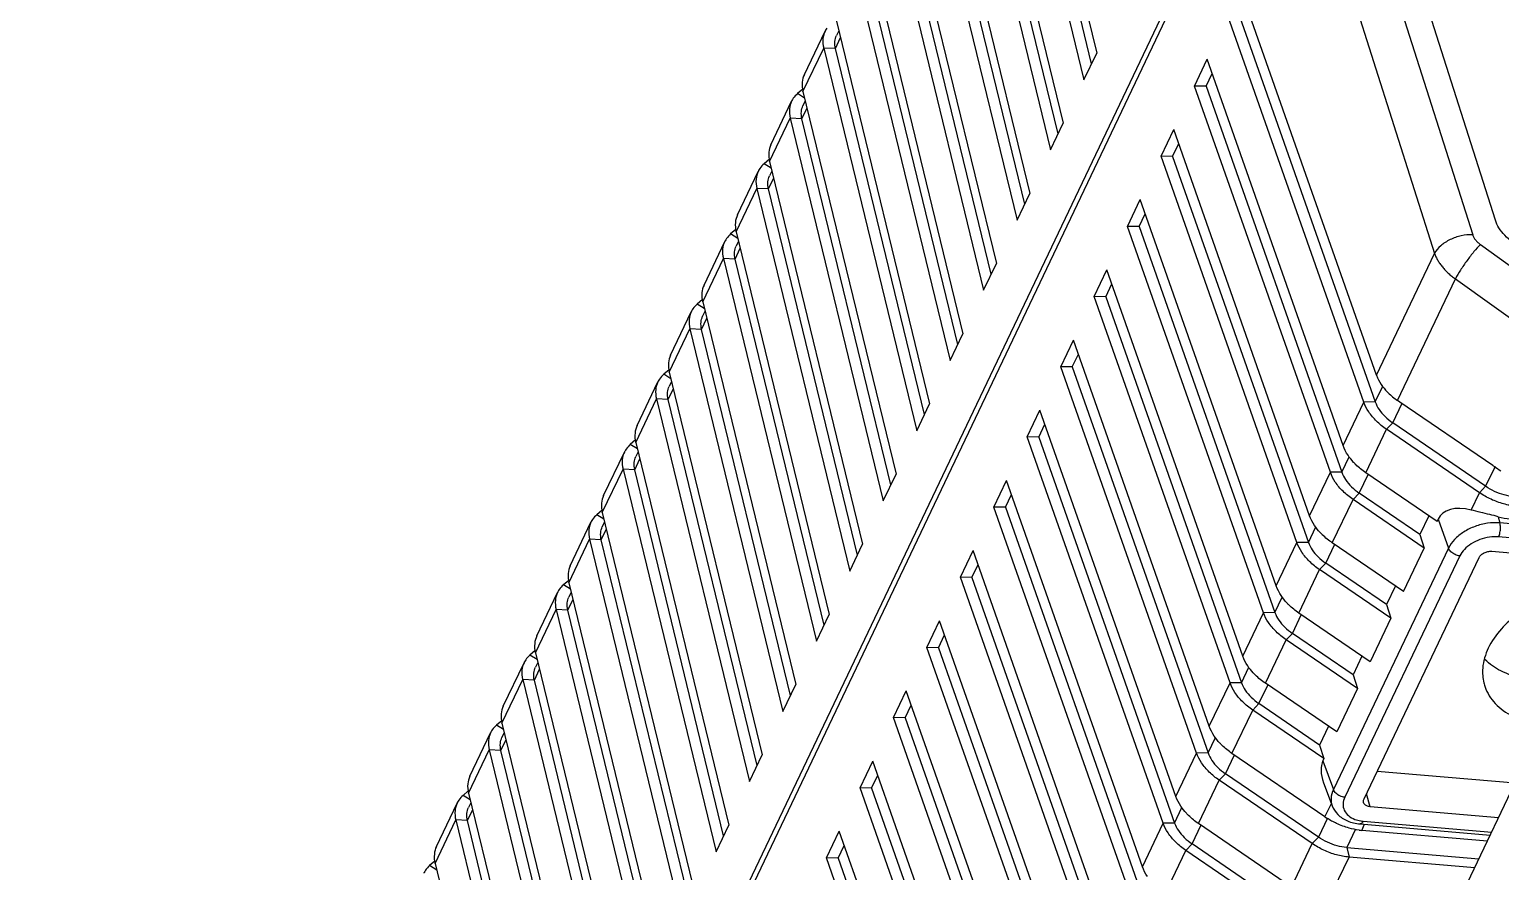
# Model space of a CAD drawing. Header units: millimetres. Extents: x 14276 to 15242, y -9916 to -8542.
# Drawn here: x 14938.4 to 15010.7, y -9335.9 to -9294.6 of the extents above; entities that cross this region are included whole.
import ezdxf

# ---------------------------------------------------------------- set-up
doc = ezdxf.new("R2010")
doc.units = ezdxf.units.MM

# ---------------------------------------------------------------- blocks, each defined once
blk = doc.blocks.new('u9')
at = {"color": 7, "linetype": 'Continuous'}
for p, q in [((-240.753, 49.003), (-179.313, 177.933)), ((-240.659, 48.66), (-179.233, 177.56)), ((-218.954, 102.241), (-225.622, 121.198)), ((-225.06, 121.206), (-218.385, 102.23)), ((-199.157, 102.497), (-203.725, 121.294)), ((-225.686, 119.893), (-219.011, 100.916)), ((-200.174, 100.363), (-204.742, 119.16)), ((-200.8, 99.05), (-205.368, 117.847)), ((-205.117, 118.373), (-200.748, 100.393)), ((-220.597, 98.793), (-227.265, 117.751)), ((-226.702, 117.759), (-220.028, 98.783)), ((-227.328, 116.445), (-220.654, 97.469)), ((-201.817, 96.916), (-206.385, 115.713)), ((-206.76, 114.925), (-202.391, 96.946)), ((-222.24, 95.346), (-228.908, 114.304)), ((-228.345, 114.312), (-221.67, 95.335)), ((-202.443, 95.603), (-207.011, 114.399)), ((-228.971, 112.998), (-222.296, 94.022)), ((-203.46, 93.469), (-208.028, 112.265)), ((-208.403, 111.478), (-204.033, 93.499)), ((-223.882, 91.899), (-230.551, 110.856)), ((-229.988, 110.864), (-223.313, 91.888)), ((-204.086, 92.156), (-208.654, 110.952)), ((-230.614, 109.551), (-223.939, 90.575)), ((-205.103, 90.022), (-209.671, 108.818)), ((-247.732, 107.933), (-252.999, 96.88)), ((-210.046, 108.031), (-205.676, 90.051)), ((-225.525, 88.452), (-232.193, 107.409)), ((-231.631, 107.417), (-224.956, 88.441)), ((-205.728, 88.708), (-210.296, 107.505)), ((-232.257, 106.104), (-225.582, 87.127)), ((-240.595, 104.972), (-236.03, 101.856)), ((-206.745, 86.574), (-211.313, 105.371)), ((-243.029, 104.319), (-244.046, 102.185)), ((-240.901, 104.656), (-236.336, 101.54)), ((-207.371, 85.261), (-211.939, 104.058)), ((-211.689, 104.584), (-207.319, 86.604)), ((-241.221, 103.658), (-242.238, 101.524)), ((-241.221, 103.658), (-236.655, 100.543)), ((-235.013, 103.99), (-236.03, 101.856)), ((-227.168, 85.004), (-233.836, 103.962)), ((-233.274, 103.97), (-226.599, 84.993)), ((-250.22, 102.712), (-244.046, 102.185)), ((-233.899, 102.656), (-234.916, 100.522)), ((-233.899, 102.656), (-227.225, 83.68)), ((-199.236, 102.821), (-198.888, 102.603)), ((-243.935, 101.717), (-250.43, 102.271)), ((-243.935, 101.717), (-244.046, 102.185)), ((-218.954, 102.241), (-219.255, 101.61)), ((-218.385, 102.23), (-219.011, 100.916)), ((-218.954, 102.241), (-218.385, 102.23)), ((-212.956, 101.924), (-213.582, 100.61)), ((-208.388, 83.127), (-212.956, 101.924)), ((-199.157, 102.497), (-200.174, 100.363)), ((-199.148, 102.381), (-198.888, 102.603)), ((-250.846, 101.399), (-244.672, 100.872)), ((-244.364, 100.816), (-243.935, 101.717)), ((-242.99, 100.271), (-242.544, 101.209)), ((-242.544, 101.209), (-242.238, 101.524)), ((-242.544, 101.209), (-237.978, 98.093)), ((-242.238, 101.524), (-237.672, 98.409)), ((-236.336, 101.54), (-236.782, 100.603)), ((-236.336, 101.54), (-236.03, 101.856)), ((-199.223, 101.664), (-200.24, 99.53)), ((-244.742, 100.419), (-251.056, 100.958)), ((-244.592, 100.557), (-250.987, 101.103)), ((-244.672, 100.872), (-244.813, 100.576)), ((-236.655, 100.543), (-237.672, 98.409)), ((-235.479, 100.514), (-235.841, 99.754)), ((-235.479, 100.514), (-234.916, 100.522)), ((-228.811, 81.557), (-235.479, 100.514)), ((-234.916, 100.522), (-228.242, 81.546)), ((-209.014, 81.814), (-213.582, 100.61)), ((-213.331, 101.136), (-208.962, 83.157)), ((-251.393, 100.251), (-245.079, 99.712)), ((-242.864, 100.211), (-243.178, 99.55)), ((-242.864, 100.211), (-238.298, 97.095)), ((-200.748, 100.393), (-201.006, 99.851)), ((-200.913, 99.514), (-200.799, 99.752)), ((-200.748, 100.393), (-200.174, 100.363)), ((-244.783, 99.328), (-250.434, 87.469)), ((-249.491, 87.389), (-243.84, 99.248)), ((-245.079, 99.712), (-244.9, 99.083)), ((-242.8, 98.542), (-243.22, 99.662)), ((-235.542, 99.209), (-236.559, 97.075)), ((-235.542, 99.209), (-228.867, 80.233)), ((-200.8, 99.05), (-201.817, 96.916)), ((-200.879, 99.374), (-200.531, 99.155)), ((-200.79, 98.934), (-200.531, 99.155)), ((-245.437, 97.957), (-252.21, 98.535)), ((-248.93, 87.009), (-243.279, 98.867)), ((-242.766, 97.451), (-243.279, 98.867)), ((-237.978, 98.093), (-237.672, 98.409)), ((-220.597, 98.793), (-220.897, 98.163)), ((-220.028, 98.783), (-220.654, 97.469)), ((-220.597, 98.793), (-220.028, 98.783)), ((-214.599, 98.476), (-215.225, 97.163)), ((-210.031, 79.68), (-214.599, 98.476)), ((-237.978, 98.093), (-238.425, 97.156)), ((-214.974, 97.689), (-210.605, 79.71)), ((-200.866, 98.217), (-201.883, 96.083)), ((-242.814, 97.349), (-242.766, 97.451)), ((-242.602, 96.68), (-242.814, 97.349)), ((-242.814, 97.349), (-239.315, 94.961)), ((-238.298, 97.095), (-239.315, 94.961)), ((-237.122, 97.067), (-237.484, 96.307)), ((-237.122, 97.067), (-236.559, 97.075)), ((-230.453, 78.11), (-237.122, 97.067)), ((-236.559, 97.075), (-229.884, 78.099)), ((-210.657, 78.367), (-215.225, 97.163)), ((-202.391, 96.946), (-202.649, 96.404)), ((-202.391, 96.946), (-201.817, 96.916)), ((-243.039, 95.762), (-242.602, 96.68)), ((-242.602, 96.68), (-239.621, 94.646)), ((-202.556, 96.067), (-202.442, 96.305)), ((-244.457, 93.902), (-243.44, 96.036)), ((-243.44, 96.036), (-239.941, 93.648)), ((-237.185, 95.762), (-238.202, 93.628)), ((-237.185, 95.762), (-230.51, 76.786)), ((-202.443, 95.603), (-203.46, 93.469)), ((-202.521, 95.926), (-202.174, 95.708)), ((-202.433, 95.486), (-202.174, 95.708)), ((-239.621, 94.646), (-239.315, 94.961)), ((-222.24, 95.346), (-222.54, 94.715)), ((-221.67, 95.335), (-222.296, 94.022)), ((-222.24, 95.346), (-221.67, 95.335)), ((-216.242, 95.029), (-216.868, 93.716)), ((-211.674, 76.233), (-216.242, 95.029)), ((-202.509, 94.77), (-203.526, 92.636)), ((-239.621, 94.646), (-240.068, 93.708)), ((-216.617, 94.242), (-212.247, 76.262)), ((-244.682, 92.315), (-244.245, 93.233)), ((-244.245, 93.233), (-244.457, 93.902)), ((-244.457, 93.902), (-240.958, 91.514)), ((-244.245, 93.233), (-241.264, 91.198)), ((-239.941, 93.648), (-240.958, 91.514)), ((-238.764, 93.62), (-239.127, 92.86)), ((-238.764, 93.62), (-238.202, 93.628)), ((-232.096, 74.663), (-238.764, 93.62)), ((-238.202, 93.628), (-231.527, 74.652)), ((-212.3, 74.919), (-216.868, 93.716)), ((-204.033, 93.499), (-204.292, 92.957)), ((-204.033, 93.499), (-203.46, 93.469)), ((-246.1, 90.455), (-245.083, 92.589)), ((-245.083, 92.589), (-241.584, 90.201)), ((-204.198, 92.619), (-204.085, 92.858)), ((-238.828, 92.315), (-239.845, 90.181)), ((-238.828, 92.315), (-232.153, 73.338)), ((-223.882, 91.899), (-224.183, 91.268)), ((-223.313, 91.888), (-223.939, 90.575)), ((-223.882, 91.899), (-223.313, 91.888)), ((-204.086, 92.156), (-205.103, 90.022)), ((-204.164, 92.479), (-203.817, 92.261)), ((-204.076, 92.039), (-203.817, 92.261)), ((-241.264, 91.198), (-241.711, 90.261)), ((-241.264, 91.198), (-240.958, 91.514)), ((-217.884, 91.582), (-218.51, 90.269)), ((-213.316, 72.785), (-217.884, 91.582)), ((-204.152, 91.323), (-205.169, 89.189)), ((-245.887, 89.785), (-246.1, 90.455)), ((-246.1, 90.455), (-242.601, 88.067)), ((-218.26, 90.795), (-213.89, 72.815)), ((-246.325, 88.868), (-245.887, 89.785)), ((-245.887, 89.785), (-242.907, 87.751)), ((-241.584, 90.201), (-242.601, 88.067)), ((-240.407, 90.173), (-240.769, 89.412)), ((-240.407, 90.173), (-239.845, 90.181)), ((-233.739, 71.215), (-240.407, 90.173)), ((-239.845, 90.181), (-233.17, 71.204)), ((-213.942, 71.472), (-218.51, 90.269)), ((-205.676, 90.051), (-205.935, 89.509)), ((-205.676, 90.051), (-205.103, 90.022)), ((-246.726, 89.141), (-247.742, 87.008)), ((-246.726, 89.141), (-243.227, 86.753)), ((-205.841, 89.172), (-205.727, 89.411)), ((-205.807, 89.032), (-205.459, 88.814)), ((-251.058, 87.164), (-266.88, 88.514)), ((-240.471, 88.867), (-241.487, 86.733)), ((-240.471, 88.867), (-233.796, 69.891)), ((-225.525, 88.452), (-225.826, 87.821)), ((-224.956, 88.441), (-225.582, 87.127)), ((-225.525, 88.452), (-224.956, 88.441)), ((-205.728, 88.708), (-206.745, 86.574)), ((-205.719, 88.592), (-205.459, 88.814)), ((-267.217, 87.807), (-251.395, 86.457)), ((-242.907, 87.751), (-243.353, 86.814)), ((-242.907, 87.751), (-242.601, 88.067)), ((-219.527, 88.135), (-220.153, 86.821)), ((-214.959, 69.338), (-219.527, 88.135)), ((-205.794, 87.875), (-206.811, 85.741)), ((-267.279, 87.121), (-251.458, 85.771)), ((-248.417, 85.593), (-248.93, 87.009)), ((-247.53, 86.338), (-247.742, 87.008)), ((-247.742, 87.008), (-244.243, 84.62)), ((-243.227, 86.753), (-244.243, 84.62)), ((-242.05, 86.725), (-242.412, 85.965)), ((-242.05, 86.725), (-241.487, 86.733)), ((-235.382, 67.768), (-242.05, 86.725)), ((-241.487, 86.733), (-234.813, 67.757)), ((-215.585, 68.025), (-220.153, 86.821)), ((-219.902, 87.347), (-215.533, 69.368)), ((-247.967, 85.421), (-247.53, 86.338)), ((-247.53, 86.338), (-244.549, 84.304)), ((-207.319, 86.604), (-207.577, 86.062)), ((-207.319, 86.604), (-206.745, 86.574)), ((-251.379, 85.468), (-251.458, 85.771)), ((-248.368, 85.694), (-248.417, 85.593)), ((-248.368, 85.694), (-244.869, 83.306)), ((-242.113, 85.42), (-243.13, 83.286)), ((-242.113, 85.42), (-235.439, 66.444)), ((-207.484, 85.725), (-207.37, 85.963)), ((-207.45, 85.585), (-207.102, 85.366)), ((-207.362, 85.145), (-207.102, 85.366)), ((-250.046, 85.139), (-250.452, 84.288)), ((-244.549, 84.304), (-244.243, 84.62)), ((-227.168, 85.004), (-227.469, 84.374)), ((-226.599, 84.993), (-227.225, 83.68)), ((-227.168, 85.004), (-226.599, 84.993)), ((-221.17, 84.687), (-221.796, 83.374)), ((-216.602, 65.891), (-221.17, 84.687)), ((-207.371, 85.261), (-208.388, 83.127)), ((-251.219, 83.005), (-250.758, 83.972)), ((-250.758, 83.972), (-250.452, 84.288)), ((-250.758, 83.972), (-246.192, 80.857)), ((-250.452, 84.288), (-245.886, 81.172)), ((-244.549, 84.304), (-244.996, 83.367)), ((-221.545, 83.9), (-217.176, 65.921)), ((-207.437, 84.428), (-208.454, 82.294)), ((-244.869, 83.306), (-245.886, 81.172)), ((-243.693, 83.278), (-244.055, 82.518)), ((-243.693, 83.278), (-243.13, 83.286)), ((-237.025, 64.321), (-243.693, 83.278)), ((-243.13, 83.286), (-236.455, 64.31)), ((-217.228, 64.577), (-221.796, 83.374)), ((-208.962, 83.157), (-209.22, 82.615)), ((-208.962, 83.157), (-208.388, 83.127)), ((-251.105, 82.95), (-246.539, 79.835)), ((-209.127, 82.277), (-209.013, 82.516)), ((-243.756, 81.973), (-244.773, 79.839)), ((-243.756, 81.973), (-237.081, 62.997)), ((-209.014, 81.814), (-210.031, 79.68)), ((-209.093, 82.137), (-208.745, 81.919)), ((-209.004, 81.697), (-208.745, 81.919)), ((-246.192, 80.857), (-245.886, 81.172)), ((-228.811, 81.557), (-229.111, 80.926)), ((-228.242, 81.546), (-228.867, 80.233)), ((-228.811, 81.557), (-228.242, 81.546)), ((-222.813, 81.24), (-223.439, 79.927)), ((-218.245, 62.444), (-222.813, 81.24)), ((-209.08, 80.981), (-210.097, 78.847)), ((-246.192, 80.857), (-246.653, 79.889)), ((-223.188, 80.453), (-218.818, 62.473)), ((-246.424, 79.756), (-249.27, 73.782)), ((-246.539, 79.835), (-246.481, 79.795)), ((-246.481, 79.795), (-246.424, 79.756)), ((-245.335, 79.831), (-245.703, 79.06)), ((-245.335, 79.831), (-244.773, 79.839)), ((-238.667, 60.874), (-245.335, 79.831)), ((-244.773, 79.839), (-238.098, 60.863)), ((-218.871, 61.13), (-223.439, 79.927)), ((-210.605, 79.71), (-210.863, 79.168)), ((-210.605, 79.71), (-210.031, 79.68)), ((-210.769, 78.83), (-210.656, 79.069)), ((-245.397, 78.521), (-248.251, 72.533)), ((-245.397, 78.521), (-238.724, 59.549)), ((-230.453, 78.11), (-230.754, 77.479)), ((-229.884, 78.099), (-230.51, 76.786)), ((-230.453, 78.11), (-229.884, 78.099)), ((-210.657, 78.367), (-211.674, 76.233)), ((-210.735, 78.69), (-210.388, 78.472)), ((-210.647, 78.25), (-210.388, 78.472)), ((-249.27, 73.782), (-254.28, 77.373)), ((-224.456, 77.793), (-225.081, 76.479)), ((-219.888, 58.996), (-224.456, 77.793)), ((-210.723, 77.533), (-211.74, 75.4)), ((-224.831, 77.006), (-220.461, 59.026)), ((-220.513, 57.683), (-225.081, 76.479)), ((-212.247, 76.262), (-212.506, 75.72)), ((-212.247, 76.262), (-211.674, 76.233)), ((-250.499, 72.097), (-255.508, 75.688)), ((-212.412, 75.383), (-212.299, 75.622)), ((-212.378, 75.243), (-212.03, 75.025)), ((-232.096, 74.663), (-232.397, 74.032)), ((-231.527, 74.652), (-232.153, 73.338)), ((-232.096, 74.663), (-231.527, 74.652)), ((-212.3, 74.919), (-213.316, 72.785)), ((-212.29, 74.803), (-212.03, 75.025)), ((-226.098, 74.346), (-226.724, 73.032)), ((-221.53, 55.549), (-226.098, 74.346)), ((-212.366, 74.086), (-213.382, 71.952)), ((-222.156, 54.236), (-226.724, 73.032)), ((-226.473, 73.558), (-222.104, 55.579)), ((-240.753, 49.003), (-248.251, 72.533)), ((-213.89, 72.815), (-214.148, 72.273)), ((-213.89, 72.815), (-213.316, 72.785)), ((-242.624, 48.088), (-250.122, 71.617)), ((-214.055, 71.936), (-213.941, 72.174)), ((-214.021, 71.795), (-213.673, 71.577)), ((-213.933, 71.356), (-213.673, 71.577)), ((-251.234, 70.897), (-244.003, 48.206)), ((-233.739, 71.215), (-234.04, 70.584)), ((-233.17, 71.204), (-233.796, 69.891)), ((-233.739, 71.215), (-233.17, 71.204)), ((-227.741, 70.898), (-228.367, 69.585)), ((-223.173, 52.102), (-227.741, 70.898)), ((-213.942, 71.472), (-214.959, 69.338)), ((-228.116, 70.111), (-223.747, 52.131)), ((-214.008, 70.639), (-215.025, 68.505)), ((-223.799, 50.788), (-228.367, 69.585)), ((-215.533, 69.368), (-215.791, 68.826)), ((-215.533, 69.368), (-214.959, 69.338)), ((-215.698, 68.488), (-215.584, 68.727)), ((-215.585, 68.025), (-216.602, 65.891)), ((-215.664, 68.348), (-215.316, 68.13)), ((-215.575, 67.908), (-215.316, 68.13)), ((-235.382, 67.768), (-235.682, 67.137)), ((-234.813, 67.757), (-235.439, 66.444)), ((-235.382, 67.768), (-234.813, 67.757)), ((-229.384, 67.451), (-230.01, 66.138)), ((-224.816, 48.655), (-229.384, 67.451)), ((-229.759, 66.664), (-225.39, 48.684)), ((-215.651, 67.192), (-216.668, 65.058)), ((-225.442, 47.341), (-230.01, 66.138)), ((-217.176, 65.921), (-217.434, 65.378)), ((-217.176, 65.921), (-216.602, 65.891)), ((-217.341, 65.041), (-217.227, 65.28)), ((-237.025, 64.321), (-237.325, 63.69)), ((-236.455, 64.31), (-237.081, 62.997)), ((-237.025, 64.321), (-236.455, 64.31)), ((-217.228, 64.577), (-218.245, 62.444)), ((-217.306, 64.901), (-216.959, 64.683)), ((-217.218, 64.461), (-216.959, 64.683)), ((-231.027, 64.004), (-231.653, 62.69)), ((-226.459, 45.207), (-231.027, 64.004)), ((-217.294, 63.744), (-218.311, 61.611)), ((-231.402, 63.216), (-227.032, 45.237)), ((-227.084, 43.894), (-231.653, 62.69)), ((-218.818, 62.473), (-219.077, 61.931)), ((-218.818, 62.473), (-218.245, 62.444)), ((-218.983, 61.594), (-218.87, 61.832))]:
    blk.add_line(p, q, dxfattribs=at)
for centre, radius, start, end in [((-244.949, 97.629), 3.255, 82.7517, 85.11513), ((-244.89, 98.669), 1.757, 81.32826, 85.15189), ((-245.05, 97.007), 3.879, 55.68905, 57.40596), ((-272.406, 51.735), 37.791, 55.81079, 56.40647), ((-272.087, 52.205), 37.223, 55.6873, 55.80951), ((-248.101, 77.226), 3.031, 44.17681, 45.38588)]:
    blk.add_arc(centre, radius, start, end, dxfattribs=at)
for centre, major_axis, ratio, start_param, end_param in [((-245.045, 99.006), (2.18, -1.714), 0.547569, 0.122757, 0.733088), ((-251.45, 83.607), (2.304, -1.206), 0.679603, 1.883433, 2.123595), ((-250.696, 87.148), (2.18, -1.714), 0.547569, -0.886957, 0.122757)]:
    blk.add_ellipse(centre, major_axis=major_axis, ratio=ratio, start_param=start_param, end_param=end_param, dxfattribs=at)
for points, start_tangent, end_tangent in [([(-234.142, 103.133), (-233.899, 102.656)], (0.555139, -0.831758), (0.331816, -0.943344)), ([(-198.888, 102.603), (-198.681, 102.833)], (0.760178, 0.649715), (0.564263, 0.825595)), ([(-198.681, 102.833), (-198.616, 102.94), (-198.597, 102.978)], (0.564263, 0.825595), (0.429292, 0.903166)), ([(-244.046, 102.185), (-243.426, 102.074), (-242.81, 101.848), (-242.238, 101.524)], (0.996379, -0.085018), (0.825973, -0.56371)), ([(-199.223, 101.664), (-199.121, 102.038), (-199.157, 102.497)], (0.429283, 0.90317), (-0.236152, 0.971716)), ([(-243.935, 101.717), (-243.458, 101.631), (-242.984, 101.458), (-242.544, 101.209)], (0.996379, -0.085018), (0.825973, -0.56371)), ([(-235.479, 100.514), (-235.665, 100.881), (-235.957, 101.231), (-236.336, 101.54)], (-0.331816, 0.943344), (-0.825973, 0.56371)), ([(-236.03, 101.856), (-235.538, 101.454), (-235.158, 101), (-234.916, 100.522)], (0.825973, -0.56371), (0.331816, -0.943344)), ([(-244.742, 100.419), (-244.649, 100.541), (-244.592, 100.552)], (0.430194, 0.902736), (0.999013, -0.044414)), ([(-243.22, 99.662), (-243.495, 100.088), (-243.969, 100.406), (-244.592, 100.557)], (-0.35135, 0.936244), (-0.996379, 0.085018)), ([(-244.539, 100.858), (-244.052, 100.76)], (0.992026, -0.126036), (0.964844, -0.262824)), ([(-244.052, 100.76), (-243.436, 100.535), (-242.96, 100.275)], (0.964844, -0.262824), (0.842492, -0.538709)), ([(-236.655, 100.543), (-236.164, 100.14), (-236.058, 100.032)], (0.825973, -0.56371), (0.679163, -0.733987)), ([(-244.013, 100.148), (-244.337, 100.332), (-244.625, 100.405)], (-0.760822, 0.64896), (-0.988489, 0.15129)), ([(-243.84, 99.248), (-243.754, 99.575), (-243.813, 99.888), (-244.013, 100.148)], (0.430194, 0.902736), (-0.760822, 0.64896)), ([(-236.058, 100.032), (-235.784, 99.686)], (0.679163, -0.733987), (0.555139, -0.831758)), ([(-200.748, 100.393), (-200.72, 100.04), (-200.799, 99.752)], (0.236152, -0.971716), (-0.429288, -0.903168)), ([(-200.24, 99.53), (-200.138, 99.904), (-200.174, 100.363)], (0.429292, 0.903166), (-0.236152, 0.971716)), ([(-245.079, 99.712), (-244.915, 99.671), (-244.802, 99.583), (-244.763, 99.505)], (0.996379, -0.085018), (0.268434, -0.963298)), ([(-244.763, 99.505), (-244.755, 99.463), (-244.783, 99.328)], (0.268434, -0.963298), (-0.430194, -0.902736)), ([(-243.84, 99.248), (-243.603, 99.183), (-243.399, 99.045), (-243.279, 98.867)], (0.996379, -0.085018), (0.340817, -0.94013)), ([(-243.279, 98.867), (-243.165, 99.306), (-243.221, 99.662)], (0.430194, 0.902736), (-0.348033, 0.937482)), ([(-235.784, 99.686), (-235.542, 99.209)], (0.555139, -0.831758), (0.331816, -0.943344)), ([(-200.866, 98.217), (-200.763, 98.591), (-200.8, 99.05)], (0.429283, 0.90317), (-0.236152, 0.971716)), ([(-200.531, 99.155), (-200.324, 99.386)], (0.760178, 0.649715), (0.564263, 0.825595)), ([(-200.324, 99.386), (-200.259, 99.492), (-200.24, 99.53)], (0.564263, 0.825595), (0.429292, 0.903166)), ([(-237.672, 98.409), (-237.181, 98.007), (-236.801, 97.552), (-236.559, 97.075)], (0.825973, -0.56371), (0.331816, -0.943344)), ([(-237.122, 97.067), (-237.308, 97.434), (-237.6, 97.784), (-237.978, 98.093)], (-0.331816, 0.943344), (-0.825973, 0.56371)), ([(-238.298, 97.095), (-237.807, 96.693), (-237.701, 96.584)], (0.825973, -0.56371), (0.679163, -0.733987)), ([(-202.391, 96.946), (-202.363, 96.592), (-202.442, 96.305)], (0.236152, -0.971716), (-0.429288, -0.903168)), ([(-201.883, 96.083), (-201.78, 96.457), (-201.816, 96.916)], (0.429292, 0.903166), (-0.236152, 0.971716)), ([(-237.701, 96.584), (-237.427, 96.239)], (0.679163, -0.733987), (0.555139, -0.831758)), ([(-237.427, 96.239), (-237.184, 95.762)], (0.555139, -0.831758), (0.331816, -0.943344)), ([(-250.669, 93.631), (-250.73, 93.834), (-251.227, 94.638), (-252.073, 95.26), (-253.179, 95.638), (-254.486, 95.749), (-254.929, 95.725)], (-0.23891, 0.971042), (-0.996176, -0.087371)), ([(-202.509, 94.77), (-202.406, 95.143), (-202.442, 95.603)], (0.429283, 0.90317), (-0.236152, 0.971716)), ([(-202.174, 95.708), (-201.966, 95.938)], (0.760178, 0.649715), (0.564263, 0.825595)), ([(-201.966, 95.938), (-201.902, 96.045), (-201.883, 96.083)], (0.564263, 0.825595), (0.429292, 0.903166)), ([(-239.315, 94.961), (-238.823, 94.559), (-238.444, 94.105), (-238.201, 93.628)], (0.825973, -0.56371), (0.331816, -0.943344)), ([(-238.764, 93.62), (-238.951, 93.987), (-239.243, 94.336), (-239.621, 94.646)], (-0.331816, 0.943344), (-0.825973, 0.56371)), ([(-254.278, 93.494), (-253.863, 93.516), (-252.584, 93.407), (-251.501, 93.038), (-250.723, 92.481)], (0.996424, 0.084496), (0.703538, -0.710658)), ([(-250.886, 91.924), (-250.612, 92.901), (-250.669, 93.631)], (0.430194, 0.902736), (-0.23891, 0.971042)), ([(-239.941, 93.648), (-239.449, 93.246), (-239.344, 93.137)], (0.825973, -0.56371), (0.679163, -0.733987)), ([(-204.033, 93.499), (-204.006, 93.145), (-204.085, 92.858)], (0.236152, -0.971716), (-0.429288, -0.903168)), ([(-203.526, 92.636), (-203.423, 93.009), (-203.459, 93.469)], (0.429292, 0.903166), (-0.236152, 0.971716)), ([(-239.344, 93.137), (-239.07, 92.792)], (0.679163, -0.733987), (0.555139, -0.831758)), ([(-239.07, 92.792), (-238.827, 92.315)], (0.555139, -0.831758), (0.331816, -0.943344)), ([(-203.817, 92.261), (-203.609, 92.491)], (0.760178, 0.649715), (0.564263, 0.825595)), ([(-203.609, 92.491), (-203.545, 92.598), (-203.526, 92.636)], (0.564263, 0.825595), (0.429292, 0.903166)), ([(-252.33, 90.253), (-251.528, 90.978), (-250.886, 91.924)], (0.803071, 0.595883), (0.430194, 0.902736)), ([(-204.152, 91.323), (-204.049, 91.696), (-204.085, 92.156)], (0.429283, 0.90317), (-0.236152, 0.971716)), ([(-240.407, 90.173), (-240.594, 90.54), (-240.886, 90.889), (-241.264, 91.198)], (-0.331816, 0.943344), (-0.825973, 0.56371)), ([(-240.958, 91.514), (-240.466, 91.112), (-240.087, 90.658), (-239.844, 90.181)], (0.825973, -0.56371), (0.331816, -0.943344)), ([(-241.584, 90.201), (-241.092, 89.799), (-240.986, 89.69)], (0.825973, -0.56371), (0.679163, -0.733987)), ([(-240.986, 89.69), (-240.713, 89.344)], (0.679163, -0.733987), (0.555139, -0.831758)), ([(-205.676, 90.051), (-205.648, 89.698), (-205.727, 89.411)], (0.236152, -0.971716), (-0.429288, -0.903168)), ([(-205.169, 89.189), (-205.066, 89.562), (-205.102, 90.022)], (0.429292, 0.903166), (-0.236152, 0.971716)), ([(-240.713, 89.344), (-240.47, 88.867)], (0.555139, -0.831758), (0.331816, -0.943344)), ([(-205.459, 88.814), (-205.252, 89.044)], (0.760178, 0.649715), (0.564263, 0.825595)), ([(-205.252, 89.044), (-205.188, 89.151), (-205.169, 89.189)], (0.564263, 0.825595), (0.429292, 0.903166)), ([(-205.794, 87.875), (-205.692, 88.249), (-205.728, 88.708)], (0.429283, 0.90317), (-0.236152, 0.971716)), ([(-250.434, 87.469), (-250.532, 87.34), (-250.685, 87.237), (-250.87, 87.175), (-251.058, 87.164)], (-0.430194, -0.902736), (-0.996379, 0.085018)), ([(-242.05, 86.725), (-242.237, 87.092), (-242.528, 87.442), (-242.907, 87.751)], (-0.331816, 0.943344), (-0.825973, 0.56371)), ([(-242.601, 88.067), (-242.109, 87.665), (-241.73, 87.211), (-241.487, 86.733)], (0.825973, -0.56371), (0.331816, -0.943344)), ([(-251.458, 85.771), (-250.85, 85.791), (-250.236, 85.945), (-249.677, 86.218), (-249.227, 86.585), (-248.93, 87.009)], (0.996379, -0.085018), (0.430194, 0.902736)), ([(-251.395, 86.457), (-250.943, 86.471), (-250.476, 86.587), (-250.053, 86.794), (-249.711, 87.073), (-249.491, 87.389)], (0.996379, -0.085018), (0.430194, 0.902736)), ([(-249.491, 87.389), (-249.255, 87.325), (-249.051, 87.186), (-248.93, 87.009)], (0.996379, -0.085018), (0.340817, -0.94013)), ([(-243.227, 86.753), (-242.735, 86.351), (-242.629, 86.242)], (0.825973, -0.56371), (0.679163, -0.733987)), ([(-251.395, 86.457), (-251.462, 86.245), (-251.484, 85.995), (-251.458, 85.771)], (-0.430194, -0.902736), (0.252224, -0.967669)), ([(-242.629, 86.242), (-242.355, 85.897)], (0.679163, -0.733987), (0.555139, -0.831758)), ([(-207.319, 86.604), (-207.291, 86.251), (-207.37, 85.963)], (0.236152, -0.971716), (-0.429288, -0.903168)), ([(-206.811, 85.741), (-206.709, 86.115), (-206.745, 86.574)], (0.429292, 0.903166), (-0.236152, 0.971716)), ([(-251.379, 85.468), (-250.965, 85.362), (-250.514, 85.253), (-250.046, 85.139)], (0.964855, -0.262784), (0.969757, -0.244074)), ([(-242.355, 85.897), (-242.113, 85.42)], (0.555139, -0.831758), (0.331816, -0.943344)), ([(-207.102, 85.366), (-206.895, 85.596)], (0.760178, 0.649715), (0.564263, 0.825595)), ([(-206.895, 85.596), (-206.83, 85.703), (-206.811, 85.741)], (0.564263, 0.825595), (0.429292, 0.903166)), ([(-252.26, 84.949), (-251.64, 84.837), (-251.024, 84.612), (-250.452, 84.288)], (0.996379, -0.085018), (0.825973, -0.56371)), ([(-244.243, 84.62), (-243.752, 84.217), (-243.372, 83.763), (-243.13, 83.286)], (0.825973, -0.56371), (0.331816, -0.943344)), ([(-207.437, 84.428), (-207.335, 84.801), (-207.371, 85.261)], (0.429283, 0.90317), (-0.236152, 0.971716)), ([(-252.149, 84.481), (-251.672, 84.395), (-251.198, 84.222), (-250.758, 83.972)], (0.996379, -0.085018), (0.825973, -0.56371)), ([(-243.693, 83.278), (-243.879, 83.645), (-244.171, 83.995), (-244.549, 84.304)], (-0.331816, 0.943344), (-0.825973, 0.56371)), ([(-244.869, 83.306), (-244.378, 82.904), (-244.272, 82.795)], (0.825973, -0.56371), (0.679163, -0.733987)), ([(-208.962, 83.157), (-208.934, 82.803), (-209.013, 82.516)], (0.236152, -0.971716), (-0.429288, -0.903168)), ([(-208.454, 82.294), (-208.351, 82.668), (-208.388, 83.127)], (0.429292, 0.903166), (-0.236152, 0.971716)), ([(-244.272, 82.795), (-243.998, 82.45)], (0.679163, -0.733987), (0.555139, -0.831758)), ([(-243.998, 82.45), (-243.756, 81.973)], (0.555139, -0.831758), (0.331816, -0.943344)), ([(-209.08, 80.981), (-208.977, 81.354), (-209.013, 81.814)], (0.429283, 0.90317), (-0.236152, 0.971716)), ([(-208.745, 81.919), (-208.538, 82.149)], (0.760178, 0.649715), (0.564263, 0.825595)), ([(-208.538, 82.149), (-208.473, 82.256), (-208.454, 82.294)], (0.564263, 0.825595), (0.429292, 0.903166)), ([(-245.886, 81.172), (-245.394, 80.77), (-245.015, 80.316), (-244.772, 79.839)], (0.825973, -0.56371), (0.331816, -0.943344)), ([(-245.335, 79.831), (-245.522, 80.198), (-245.814, 80.547), (-246.192, 80.857)], (-0.331816, 0.943344), (-0.825973, 0.56371)), ([(-245.972, 79.384), (-246.424, 79.756)], (-0.711812, 0.70237), (-0.823855, 0.5668)), ([(-210.605, 79.71), (-210.577, 79.356), (-210.656, 79.069)], (0.236152, -0.971716), (-0.429288, -0.903168)), ([(-210.097, 78.847), (-209.994, 79.22), (-210.03, 79.68)], (0.429292, 0.903166), (-0.236152, 0.971716)), ([(-245.623, 78.965), (-245.927, 79.338)], (-0.555076, 0.8318), (-0.696833, 0.717234)), ([(-245.397, 78.521), (-245.623, 78.965)], (-0.331816, 0.943344), (-0.555076, 0.8318)), ([(-210.18, 78.702), (-210.116, 78.809), (-210.097, 78.847)], (0.564263, 0.825595), (0.429292, 0.903166)), ([(-210.723, 77.533), (-210.62, 77.907), (-210.656, 78.366)], (0.429283, 0.90317), (-0.236152, 0.971716)), ([(-210.388, 78.472), (-210.18, 78.702)], (0.760178, 0.649715), (0.564263, 0.825595)), ([(-212.247, 76.262), (-212.22, 75.909), (-212.299, 75.622)], (0.236152, -0.971716), (-0.429288, -0.903168)), ([(-211.74, 75.4), (-211.637, 75.773), (-211.673, 76.233)], (0.429292, 0.903166), (-0.236152, 0.971716)), ([(-212.03, 75.025), (-211.823, 75.255)], (0.760178, 0.649715), (0.564263, 0.825595)), ([(-211.823, 75.255), (-211.759, 75.362), (-211.74, 75.4)], (0.564263, 0.825595), (0.429292, 0.903166)), ([(-212.366, 74.086), (-212.263, 74.46), (-212.299, 74.919)], (0.429283, 0.90317), (-0.236152, 0.971716)), ([(-250.499, 72.097), (-250.185, 72.444), (-249.842, 72.883), (-249.522, 73.352), (-249.27, 73.782)], (0.710938, 0.703255), (0.464751, 0.885441)), ([(-248.251, 72.533), (-248.318, 72.7), (-248.403, 72.868), (-248.508, 73.034), (-248.63, 73.196), (-248.769, 73.354), (-248.923, 73.505), (-249.09, 73.648), (-249.27, 73.782)], (-0.321071, 0.947055), (-0.821052, 0.570853)), ([(-250.122, 71.617), (-249.562, 71.666), (-249.009, 71.857), (-248.549, 72.161), (-248.251, 72.533)], (0.998739, -0.0502), (0.458718, 0.888582)), ([(-213.89, 72.815), (-213.862, 72.462), (-213.941, 72.174)], (0.236152, -0.971716), (-0.429288, -0.903168)), ([(-213.382, 71.952), (-213.28, 72.326), (-213.316, 72.785)], (0.429292, 0.903166), (-0.236152, 0.971716)), ([(-252.073, 71.965), (-251.7, 71.644), (-251.413, 71.279), (-251.234, 70.897)], (0.812745, -0.58262), (0.303613, -0.952795)), ([(-250.122, 71.617), (-250.146, 71.682), (-250.178, 71.746), (-250.216, 71.81), (-250.261, 71.872), (-250.312, 71.933), (-250.369, 71.991), (-250.432, 72.046), (-250.499, 72.097)], (-0.303613, 0.952795), (-0.812751, 0.582611)), ([(-213.673, 71.577), (-213.466, 71.807)], (0.760178, 0.649715), (0.564263, 0.825595)), ([(-213.466, 71.807), (-213.401, 71.914), (-213.382, 71.952)], (0.564263, 0.825595), (0.429292, 0.903166)), ([(-214.008, 70.639), (-213.906, 71.012), (-213.942, 71.472)], (0.429283, 0.90317), (-0.236152, 0.971716)), ([(-215.533, 69.368), (-215.505, 69.014), (-215.584, 68.727)], (0.236152, -0.971716), (-0.429288, -0.903168)), ([(-215.025, 68.505), (-214.923, 68.879), (-214.959, 69.338)], (0.429292, 0.903166), (-0.236152, 0.971716)), ([(-215.651, 67.192), (-215.548, 67.565), (-215.585, 68.025)], (0.429283, 0.90317), (-0.236152, 0.971716)), ([(-215.316, 68.13), (-215.109, 68.36)], (0.760178, 0.649715), (0.564263, 0.825595)), ([(-215.109, 68.36), (-215.044, 68.467), (-215.025, 68.505)], (0.564263, 0.825595), (0.429292, 0.903166)), ([(-217.176, 65.921), (-217.148, 65.567), (-217.227, 65.28)], (0.236152, -0.971716), (-0.429288, -0.903168)), ([(-216.668, 65.058), (-216.565, 65.431), (-216.601, 65.891)], (0.429292, 0.903166), (-0.236152, 0.971716)), ([(-216.751, 64.913), (-216.687, 65.02), (-216.668, 65.058)], (0.564263, 0.825595), (0.429292, 0.903166)), ([(-217.294, 63.744), (-217.191, 64.118), (-217.227, 64.577)], (0.429283, 0.90317), (-0.236152, 0.971716)), ([(-216.959, 64.683), (-216.751, 64.913)], (0.760178, 0.649715), (0.564263, 0.825595)), ([(-218.818, 62.473), (-218.791, 62.12), (-218.87, 61.832)], (0.236152, -0.971716), (-0.429288, -0.903168)), ([(-218.311, 61.611), (-218.208, 61.984), (-218.244, 62.444)], (0.429292, 0.903166), (-0.236152, 0.971716)), ([(-218.394, 61.466), (-218.33, 61.573), (-218.311, 61.611)], (0.564263, 0.825595), (0.429292, 0.903166))]:
    blk.add_spline(points, degree=3, dxfattribs=dict(at, start_tangent=start_tangent, end_tangent=end_tangent))

msp = doc.modelspace()

# ---------------------------------------------------------------- block references
at = {"rotation": 180}
msp.add_blockref('u9', (14759.208, -9233.039), dxfattribs=at)

doc.saveas('drawing.dxf')
